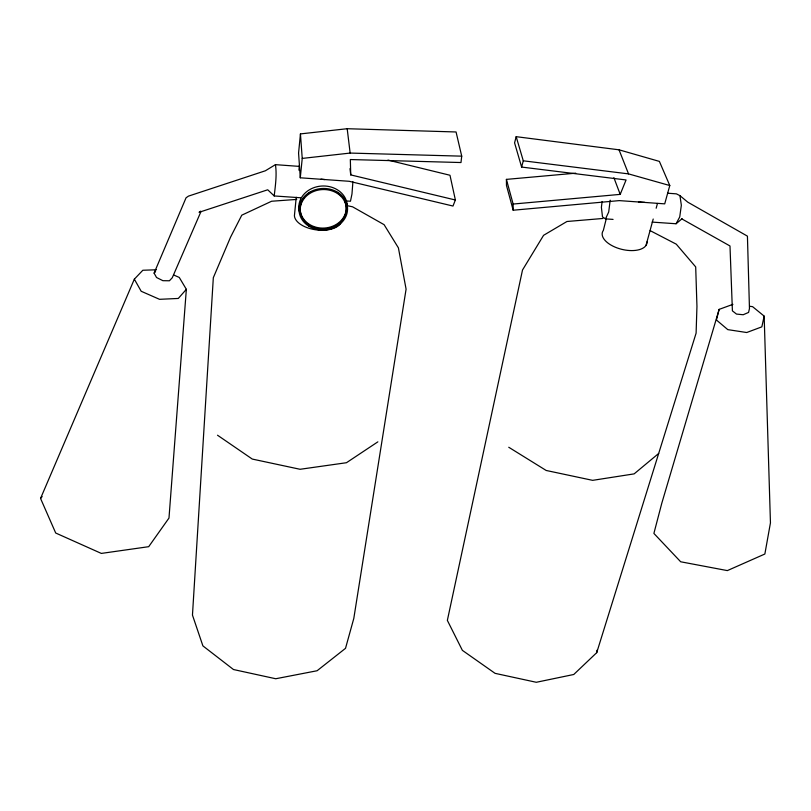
<?xml version="1.0" encoding="UTF-8"?>
<svg xmlns="http://www.w3.org/2000/svg" width="811" height="811" viewBox="0 0 811 811"><rect width="100%" height="100%" fill="white"/><g stroke="black" fill="none" stroke-linecap="round" stroke-linejoin="round"><path stroke-width="1.22" d="M173.676 274.99L179.272 277.443L186.348 289.314L168.982 518.057L148.697 546.685L101.334 553.416L55.706 533.02L40.55 498.441L134.342 279.166L142.837 270.256L156.432 269.779M352.907 181.786L351.974 193.991L350.474 201.229L345.476 200.885M602.918 218.473L566.96 221.494L543.573 235.322L522.507 270.022L447.358 620.385L462.382 650.361L495.075 673.343L536.294 682.284L573.762 674.488L596.724 652.662L596.957 650.24M455.376 199.993L350.737 174.902L350.332 159.544L460.983 162.535L461.723 156.158L456.066 131.97L347.189 128.716L300.445 133.906L298.57 153.026L300.283 177.791L349.257 181.299L452.984 206.045L455.376 199.993L449.983 175.257L387.942 160.081M296.238 197.266L294.413 215.736A23.793 12.53 7.2 0 0 314.972 229.685A23.793 12.53 7.2 0 0 340.691 223.187M298.924 170.178L299.411 165.251M300.283 177.791L302.229 158.419L300.445 133.906M602.107 201.523L601.397 207.322L602.492 216.892L605.513 218.879L613.065 219.396M610.186 200.175L608.706 211.985L605.513 218.879M300.465 197.762L274.209 195.948C275.365 185.648 277.017 174.862 275.426 164.653L265.379 170.776L188.456 196.13L186.054 197.803L154.1 273.114L156.533 277.504L162.889 280.687L169.418 280.778L172.277 277.757L200.895 211.742M750.145 306.315L752.608 306.68L764.165 316.118L761.843 326.853L746.718 332.52L727.791 329.631L716.417 319.99L719.134 309.376L732.921 304.348M606.354 218.402L603.354 230.395A22.931 11.658 13.7 0 0 621.023 249.149A22.931 11.658 13.7 0 0 647.056 241.901M506.409 179.383L506.48 185.476L513.181 210.221L619.28 200.611L664.716 203.855L669.785 185.537L659.384 161.399L619.026 149.812L516.181 136.674L514.579 142.858L521.625 167.066L626.062 179.961L620.212 194.376L513.13 204.048L506.409 179.383L575.709 173.179M521.625 167.066L523.277 160.801L516.181 136.674M646.002 245.429L653.21 219.031M656.16 208.234L657.478 203.439M719.134 309.376L661.796 503.225L653.889 533.425L680.682 561.78L727.355 570.599L764.864 554.014L770.45 522.852L764.165 316.118M596.724 652.662L696.102 333.149L696.953 306.406L695.696 266.931L676.273 244.172L650.128 230.628M652.135 222.102L676.08 223.755L679.73 216.953L681.341 205.264L679.953 195.664L676.394 193.849L667.595 193.211M40.55 498.441L42.142 496.565M186.348 289.314L178.308 298.448L159.534 299.32L141.185 291.271L134.342 279.166M154.1 273.114L155.56 271.614M676.08 223.755L682.061 218.737M658.684 453.461L634.141 473.877L592.648 480.345L546.188 470.471L508.75 447.256M200.621 211.154L199.06 212.31L267.721 189.784L274.209 195.948M377.865 441.843L346.469 462.716L300.08 469.285L252.282 459.067L217.51 435.213M302.229 158.419L350.149 153.066L461.723 156.158M296.735 199.415L271.614 201.24L241.779 215.179L230.588 237.096L213.323 277.697L192.46 615.103L202.902 645.891L233.487 669.531L275.75 678.746L317.091 670.748L345.516 648.334L353.799 618.438L406.088 289.142L398.404 247.862L384.1 224.677L352.542 206.795L346.378 205.507M275.426 164.653L299.127 166.377M523.277 160.801L628.535 173.889L669.785 185.537M681.554 218.747L729.991 245.976L732.404 310.846L736.479 314.08L743.19 314.739L748.573 312.428L749.465 308.525L747.428 236.143L687.779 202.162L679.953 195.664M619.026 149.812L628.535 173.889M613.886 177.68L620.212 194.376M347.189 128.716L350.149 153.066M349.997 168.668L350.737 174.902M513.13 204.048L513.181 210.221M299.675 212.523A24.239 20.751 -3.1 0 1 321.136 186.074A24.239 20.751 -3.1 0 1 347.138 208.599M344.746 201.077A23.043 19.717 -3.1 0 1 320.304 227.982A23.043 19.717 -3.1 0 1 304.358 197.296M308.464 193.423A23.043 19.717 -3.1 0 1 310.461 192.126M336.717 192.197A23.043 19.717 -3.1 0 1 341.532 196.15M324.846 179.555A24.371 12.195 7.4 0 1 321.044 179.13M644.613 202.334A23.478 11.334 13.5 0 1 638.49 201.838M308.971 226.259A24.289 20.782 -3.1 0 0 347.422 211.103A24.289 20.782 -3.1 0 0 313.431 190.392A24.289 20.782 -3.1 0 0 308.971 226.259M309.711 225.428A23.063 19.728 -3.1 0 0 346.206 211.022A23.063 19.728 -3.1 0 0 313.928 191.376A23.063 19.728 -3.1 0 0 309.711 225.428"/></g></svg>
